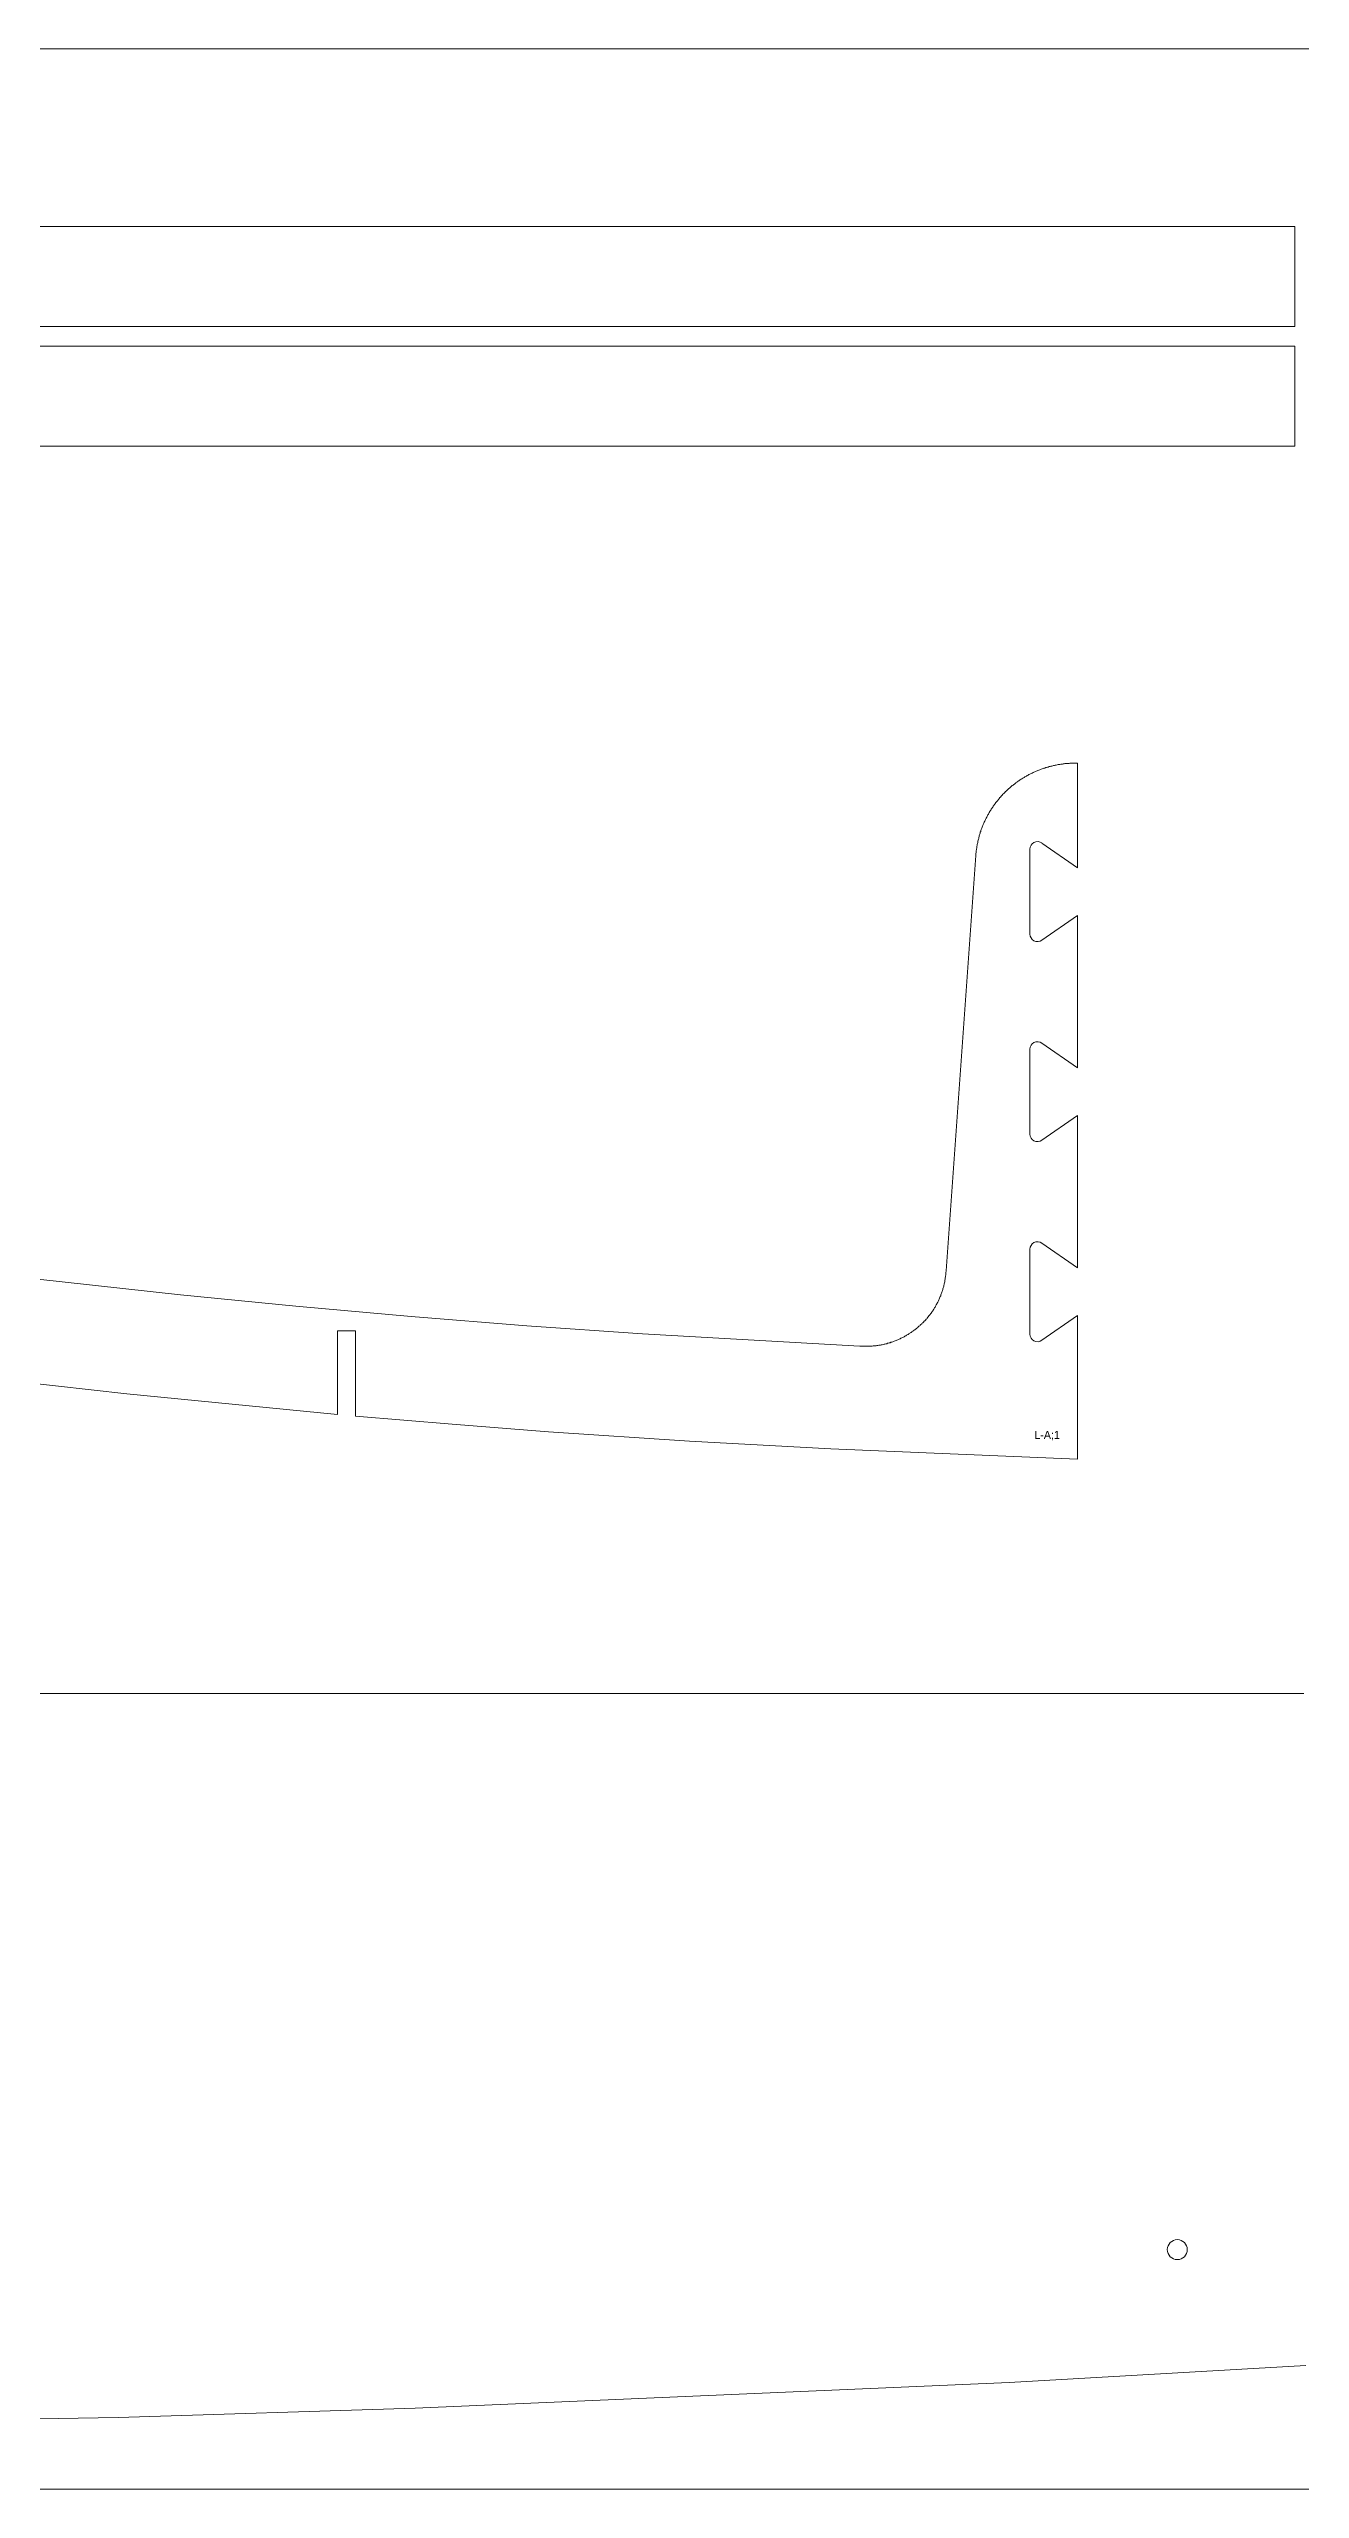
# Model space of a CAD drawing. Header units: millimetres. Extents: x 0 to 7720, y 0 to 5733.
# Drawn here: x 5906 to 6531, y 2966 to 4186 of the extents above; entities that cross this region are included whole.
import ezdxf

# ---------------------------------------------------------------- set-up
doc = ezdxf.new("R2010")
doc.units = ezdxf.units.MM
doc.layers.add('CORTE_9MM', color=4, linetype='Continuous')
doc.layers.add('plate', color=3, linetype='Continuous')

msp = doc.modelspace()

# ---------------------------------------------------------------- linework, layer by layer
at = {"layer": 'CORTE_9MM', "lineweight": 0}
for p, q in [((6419.9, 3776.5), (6419.9, 3828.8)), ((6396.1, 3785.8), (6396.1, 3743.4)), ((6402.1, 3788.9), (6419.9, 3776.5)), ((6402.1, 3740.3), (6419.9, 3752.7)), ((6419.9, 3676.5), (6419.9, 3752.7)), ((6396.1, 3685.8), (6396.1, 3643.4)), ((6402.1, 3688.9), (6419.9, 3676.5)), ((6402.1, 3640.3), (6419.9, 3652.7)), ((6419.9, 3576.5), (6419.9, 3652.7)), ((6402.1, 3588.9), (6419.9, 3576.5)), ((6396.1, 3585.8), (6396.1, 3543.4)), ((6402.1, 3540.3), (6419.9, 3552.7)), ((6419.9, 3524.6), (6419.9, 3552.7)), ((6534, 3027.8), (6385.7, 3019.2)), ((6385.7, 3019.2), (6088.8, 3006.5)), ((5940.3, 3001.8), (5791.8, 2999.2)), ((6088.8, 3006.5), (5940.3, 3001.8))]:
    msp.add_line(p, q, dxfattribs=at)
for points in [[(6528.5, 4097.1), (6528.5, 4047.1), (5298.4, 4047.1), (5298.4, 4097.1), (6528.5, 4097.1)], [(6528.5, 4037.3), (6528.5, 3987.3), (5298.4, 3987.3), (5298.4, 4037.3), (6528.5, 4037.3)]]:
    msp.add_lwpolyline(points, close=True, dxfattribs=at)
for points in [[(5856, 3575.7), (5971.4, 3563), (6029.1, 3557.3), (6086.8, 3552.2), (6144.6, 3547.5), (6202.5, 3543.5), (6311, 3537.4), (6312, 3537.4), (6312.9, 3537.3), (6313.3, 3537.3), (6313.8, 3537.3), (6314.2, 3537.3), (6314.7, 3537.3), (6315.1, 3537.3), (6315.5, 3537.3), (6316, 3537.3), (6316.4, 3537.4), (6316.9, 3537.4), (6317.3, 3537.4), (6317.8, 3537.5), (6318.3, 3537.5), (6318.7, 3537.6), (6319.2, 3537.6), (6319.6, 3537.7), (6320, 3537.7), (6320.5, 3537.8), (6320.9, 3537.9), (6321.4, 3537.9), (6321.8, 3538), (6322.3, 3538.1), (6322.7, 3538.2), (6323.2, 3538.3), (6323.6, 3538.4), (6324, 3538.5), (6324.5, 3538.6), (6324.9, 3538.8), (6325.3, 3538.9), (6325.8, 3539), (6326.2, 3539.1), (6326.6, 3539.3), (6327.1, 3539.4), (6327.5, 3539.6), (6327.9, 3539.7), (6328.3, 3539.9), (6328.8, 3540), (6329.2, 3540.2), (6329.6, 3540.4), (6330, 3540.5), (6330.4, 3540.7), (6330.8, 3540.9), (6331.2, 3541.1), (6331.6, 3541.3), (6332.1, 3541.5), (6332.5, 3541.7), (6332.9, 3541.9), (6333.3, 3542.1), (6333.6, 3542.3), (6334, 3542.5), (6334.4, 3542.8), (6334.8, 3543), (6335.2, 3543.2), (6335.6, 3543.5), (6336, 3543.7), (6336.3, 3544), (6336.7, 3544.2), (6337.1, 3544.5), (6337.5, 3544.7), (6337.8, 3545), (6338.2, 3545.3), (6338.5, 3545.5), (6338.9, 3545.8), (6339.3, 3546.1), (6339.6, 3546.4), (6340, 3546.7), (6340.3, 3547), (6340.6, 3547.3), (6341, 3547.6), (6341.3, 3547.9), (6341.6, 3548.2), (6342, 3548.5), (6342.3, 3548.8), (6342.6, 3549.1), (6342.9, 3549.4), (6343.2, 3549.8), (6343.6, 3550.1), (6343.9, 3550.4), (6344.2, 3550.8), (6344.5, 3551.1), (6344.8, 3551.4), (6345, 3551.8), (6345.3, 3552.1), (6345.6, 3552.5), (6345.9, 3552.8), (6346.2, 3553.2), (6346.4, 3553.6), (6346.7, 3553.9), (6347, 3554.3), (6347.2, 3554.7), (6347.5, 3555), (6347.7, 3555.4), (6348, 3555.8), (6348.2, 3556.2), (6348.4, 3556.6), (6348.7, 3556.9), (6348.9, 3557.3), (6349.1, 3557.7), (6349.3, 3558.1), (6349.6, 3558.5), (6349.8, 3558.9), (6350, 3559.3), (6350.2, 3559.7), (6350.4, 3560.1), (6350.6, 3560.5), (6350.7, 3560.9), (6350.9, 3561.4), (6351.1, 3561.8), (6351.3, 3562.2), (6351.5, 3562.6), (6351.6, 3563), (6351.8, 3563.5), (6351.9, 3563.9), (6352.1, 3564.3), (6352.2, 3564.7), (6352.4, 3565.2), (6352.5, 3565.6), (6352.6, 3566), (6352.8, 3566.5), (6352.9, 3566.9), (6353, 3567.3), (6353.1, 3567.8), (6353.2, 3568.2), (6353.3, 3568.6), (6353.4, 3569.1), (6353.5, 3569.5), (6353.6, 3570), (6353.6, 3570.4), (6353.7, 3570.8), (6353.8, 3571.2), (6353.8, 3571.6), (6353.9, 3572.1), (6353.9, 3572.5), (6354, 3572.9), (6354, 3573.3), (6354.1, 3574.1), (6354.2, 3575), (6369.1, 3782.7), (6369.1, 3783.5), (6369.2, 3784.3), (6369.2, 3784.7), (6369.3, 3785.1), (6369.4, 3785.5), (6369.4, 3786), (6369.5, 3786.4), (6369.5, 3786.9), (6369.6, 3787.3), (6369.7, 3787.7), (6369.8, 3788.2), (6369.9, 3788.6), (6370, 3789), (6370, 3789.5), (6370.1, 3789.9), (6370.2, 3790.4), (6370.4, 3790.8), (6370.5, 3791.2), (6370.6, 3791.7), (6370.7, 3792.1), (6370.8, 3792.5), (6370.9, 3793), (6371.1, 3793.4), (6371.2, 3793.8), (6371.3, 3794.3), (6371.5, 3794.7), (6371.6, 3795.1), (6371.8, 3795.6), (6371.9, 3796), (6372.1, 3796.4), (6372.3, 3796.8), (6372.4, 3797.3), (6372.6, 3797.7), (6372.8, 3798.1), (6372.9, 3798.5), (6373.1, 3798.9), (6373.3, 3799.4), (6373.5, 3799.8), (6373.7, 3800.2), (6373.9, 3800.6), (6374.1, 3801), (6374.3, 3801.4), (6374.5, 3801.8), (6374.7, 3802.2), (6374.9, 3802.6), (6375.1, 3803), (6375.4, 3803.4), (6375.6, 3803.8), (6375.8, 3804.2), (6376.1, 3804.6), (6376.3, 3805), (6376.5, 3805.4), (6376.8, 3805.8), (6377, 3806.1), (6377.3, 3806.5), (6377.5, 3806.9), (6377.8, 3807.3), (6378, 3807.6), (6378.3, 3808), (6378.6, 3808.4), (6378.8, 3808.7), (6379.1, 3809.1), (6379.4, 3809.5), (6379.7, 3809.8), (6380, 3810.2), (6380.2, 3810.5), (6380.5, 3810.9), (6380.8, 3811.2), (6381.1, 3811.6), (6381.4, 3811.9), (6381.7, 3812.3), (6382, 3812.6), (6382.3, 3812.9), (6382.6, 3813.3), (6383, 3813.6), (6383.3, 3813.9), (6383.6, 3814.2), (6383.9, 3814.6), (6384.2, 3814.9), (6384.6, 3815.2), (6384.9, 3815.5), (6385.2, 3815.8), (6385.6, 3816.1), (6385.9, 3816.4), (6386.3, 3816.7), (6386.6, 3817), (6386.9, 3817.3), (6387.3, 3817.6), (6387.7, 3817.9), (6388, 3818.1), (6388.4, 3818.4), (6388.7, 3818.7), (6389.1, 3819), (6389.5, 3819.2), (6389.8, 3819.5), (6390.2, 3819.8), (6390.6, 3820), (6390.9, 3820.3), (6391.3, 3820.5), (6391.7, 3820.8), (6392.1, 3821), (6392.5, 3821.3), (6392.9, 3821.5), (6393.2, 3821.7), (6393.6, 3822), (6394, 3822.2), (6394.4, 3822.4), (6394.8, 3822.7), (6395.2, 3822.9), (6395.6, 3823.1), (6396, 3823.3), (6396.4, 3823.5), (6396.8, 3823.7), (6397.2, 3823.9), (6397.7, 3824.1), (6398.1, 3824.3), (6398.5, 3824.5), (6398.9, 3824.7), (6399.3, 3824.8), (6399.7, 3825), (6400.1, 3825.2), (6400.6, 3825.4), (6401, 3825.5), (6401.4, 3825.7), (6401.8, 3825.8), (6402.3, 3826), (6402.7, 3826.1), (6403.1, 3826.3), (6403.6, 3826.4), (6404, 3826.6), (6404.4, 3826.7), (6404.9, 3826.8), (6405.3, 3826.9), (6405.7, 3827.1), (6406.2, 3827.2), (6406.6, 3827.3), (6407.1, 3827.4), (6407.5, 3827.5), (6407.9, 3827.6), (6408.4, 3827.7), (6408.8, 3827.8), (6409.3, 3827.9), (6409.7, 3828), (6410.2, 3828.1), (6410.6, 3828.1), (6411.1, 3828.2), (6411.5, 3828.3), (6412, 3828.4), (6412.4, 3828.4), (6412.8, 3828.5), (6413.2, 3828.5), (6413.6, 3828.6), (6414, 3828.6), (6414.4, 3828.6), (6414.8, 3828.7), (6415.3, 3828.7), (6415.7, 3828.7), (6416.1, 3828.8), (6416.5, 3828.8), (6416.9, 3828.8), (6417.7, 3828.8), (6418.6, 3828.8), (6419.9, 3828.8)], [(6419.9, 3524.6), (6419.9, 3480.9), (6296.5, 3486.1), (6226, 3489.9), (6155.5, 3494.6), (6107.2, 3498.3), (6058.9, 3502.4), (6058.9, 3545), (6049.9, 3545), (6049.9, 3503.2), (5944.7, 3513.5), (5837.5, 3525.5)], [(5329.4, 3363.7), (6533.1, 3363.7)]]:
    msp.add_lwpolyline(points, dxfattribs=at)
msp.add_circle((6469.8, 3085.7), 5, dxfattribs=at)
for centre, start, end in [((6399.9, 3785.8), 55.008, 180), ((6399.9, 3743.4), 180, 304.992), ((6399.9, 3685.8), 55.008, 180), ((6399.9, 3643.4), 180, 304.992), ((6399.9, 3585.8), 55.008, 180), ((6399.9, 3543.4), 180, 304.992)]:
    msp.add_arc(centre, 3.8, start, end, dxfattribs=at)
at = {"layer": 'plate', "lineweight": 0}
msp.add_lwpolyline([(5280, 4185.9), (7720, 4185.9), (7720, 2965.9), (5280, 2965.9)], close=True, dxfattribs=at)

# ---------------------------------------------------------------- texts
at = {"lineweight": 0, "insert": (6398.3, 3495), "char_height": 4, "width": 9480.493, "attachment_point": 1}
msp.add_mtext('L-A;1', dxfattribs=at)

doc.saveas('drawing.dxf')
